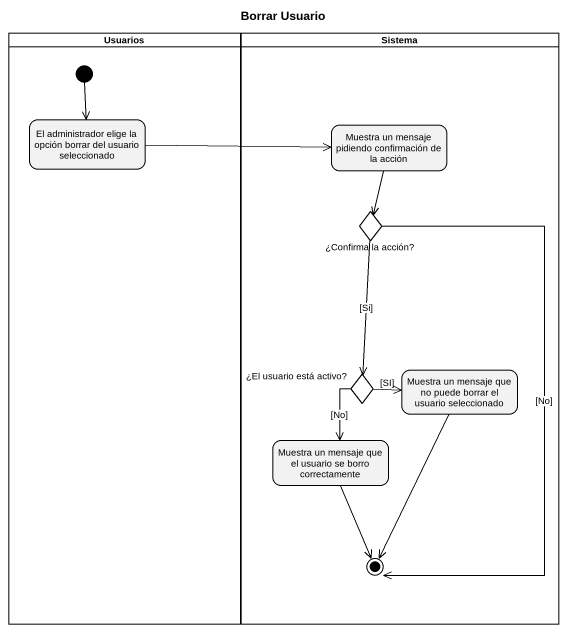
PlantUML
@startuml
title Borrar Usuario
hide empty description
state Usuarios <<partition>> {
  state "El administrador elige la opción borrar del usuario seleccionado" as El_administrador_elige_la
  [*] --> El_administrador_elige_la
}
state Sistema <<partition>> {
  state "Muestra un mensaje pidiendo confirmación de la acción" as Muestra_un_mensaje_pidiendo
  state "¿Confirma la acción?" as Confirma_la_acción <<choice>>
  state "¿El usuario está activo?" as El_usuario_está_activo <<choice>>
  state "Muestra un mensaje que no puede borrar el usuario seleccionado" as Muestra_un_mensaje_que_no
  state "Muestra un mensaje que el usuario se borro correctamente" as Muestra_un_mensaje_que_el
  Confirma_la_acción --> [*] : [No]
  Muestra_un_mensaje_que_no --> [*]
  Muestra_un_mensaje_que_el --> [*]
}
El_administrador_elige_la -right-> Muestra_un_mensaje_pidiendo
Muestra_un_mensaje_pidiendo --> Confirma_la_acción
Confirma_la_acción --> El_usuario_está_activo : [Si]
El_usuario_está_activo -right-> Muestra_un_mensaje_que_no : [SI]
El_usuario_está_activo --> Muestra_un_mensaje_que_el : [No]
@enduml
